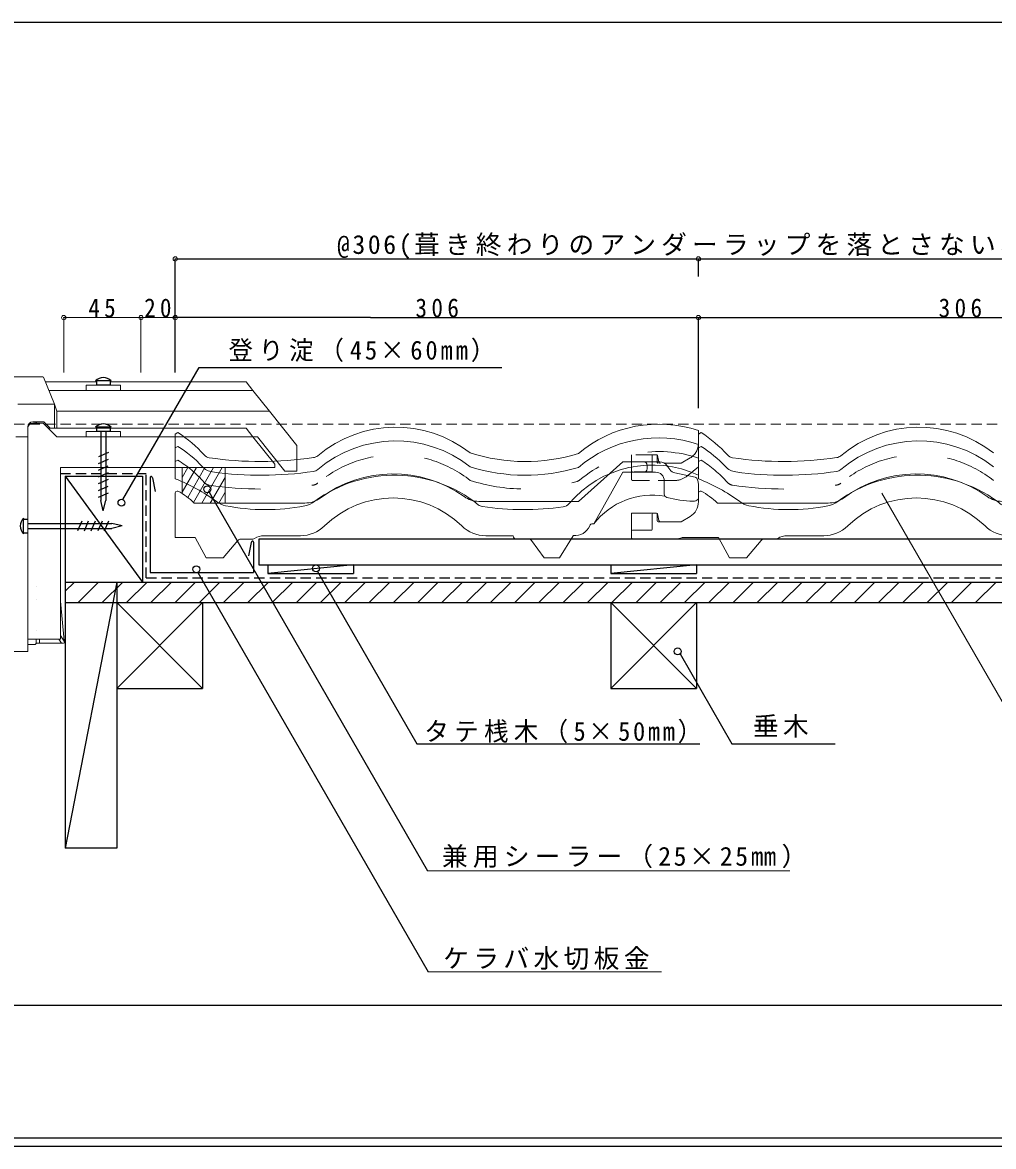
# Model space of a CAD drawing. Units: millimetres, scale not verified. Extents: x -2040 to -50, y -944 to 1841.
# Drawn here: x -1757 to -1190, y 491 to 1145 of the extents above; entities that cross this region are included whole.
import ezdxf

# ---------------------------------------------------------------- set-up
doc = ezdxf.new("R2010")
doc.units = ezdxf.units.MM
doc.header["$LTSCALE"] = 5
doc.header["$PDMODE"] = 32
doc.header["$PDSIZE"] = 2.5
for name, pattern in [('DASHED1', [1.8, 1.2, -0.6]), ('DASHED2', [3, 2, -1]), ('DASHED_SPACED', [12, 6, -6])]:
    doc.linetypes.add(name, pattern=pattern)
for name, color, linetype in [('4-0', 7, 'Continuous'), ('4-1', 4, 'Continuous'), ('4-4', 6, 'DASHED1'), ('4-5', 2, 'Continuous'), ('4-6', 3, 'Continuous')]:
    doc.layers.add(name, color=color, linetype=linetype)
doc.layers.add('4-7', color=6, linetype='Continuous', lineweight=18)
doc.styles.add('ＭＳ ゴシック', font='')
doc.styles.get('ＭＳ ゴシック').set_extended_font_data('MS Gothic')

msp = doc.modelspace()

# ---------------------------------------------------------------- linework, layer by layer
at = {"layer": '4-0', "color": 4}
for p, q in [((-55.483, 1145.499), (-2035.483, 1145.499)), ((-2035.483, 572.897), (-55.483, 572.897))]:
    msp.add_line(p, q, dxfattribs=at)
at = {"layer": '4-0'}
for p, q in [((-1667.424, 973.556), (-1667.424, 1007.712)), ((-1667.424, 1007.712), (-1400.598, 1007.712)), ((-1400.598, 1007.712), (-981.332, 1007.712)), ((-1362.438, 997.51), (-1362.438, 1007.712)), ((-1553.598, 973.556), (-1667.424, 973.556)), ((-1667.424, 944.149), (-1667.424, 973.556)), ((-1667.424, 941.632), (-1667.424, 973.556)), ((-1553.598, 973.556), (-981.332, 973.556)), ((-1362.438, 920.849), (-1362.438, 973.556)), ((-1697.947, 867.46), (-1653.53, 944.393)), ((-1653.53, 944.393), (-1477.076, 944.393)), ((-1704.89, 936.609), (-1713.889, 936.609)), ((-1713.389, 936.609), (-1713.389, 934.11)), ((-1705.389, 936.609), (-1705.389, 934.11)), ((-1705.39, 934.11), (-1713.389, 934.11)), ((-1704.89, 909.609), (-1713.889, 909.609)), ((-1713.389, 909.609), (-1713.389, 907.11)), ((-1705.39, 907.11), (-1713.389, 907.11)), ((-1710.889, 907.11), (-1710.889, 867.036)), ((-1707.889, 907.11), (-1707.889, 867.036)), ((-1705.389, 909.609), (-1705.389, 907.109)), ((-1712.095, 888.604), (-1706.313, 891.082)), ((-1711.93, 892.614), (-1706.148, 895.092)), ((-1712.261, 884.594), (-1706.478, 887.072)), ((-1706.645, 879.123), (-1712.461, 876.631)), ((-1706.644, 883.062), (-1712.46, 880.57)), ((-1706.644, 871.246), (-1712.46, 868.753)), ((-1712.261, 872.778), (-1706.478, 875.256)), ((-1647.723, 871.784), (-1520.363, 651.19)), ((-1709.389, 861.035), (-1710.889, 867.036)), ((-1709.389, 861.035), (-1707.889, 867.036)), ((-1755.889, 847.609), (-1755.889, 856.61)), ((-1755.889, 856.11), (-1753.389, 856.11)), ((-1753.389, 853.61), (-1704.39, 853.61)), ((-1721.948, 854.981), (-1724.427, 849.199)), ((-1720.417, 849.364), (-1717.924, 855.18)), ((-1716.477, 849.365), (-1713.985, 855.181)), ((-1710.132, 854.981), (-1712.61, 849.199)), ((-1708.6, 849.364), (-1706.108, 855.18)), ((-1698.39, 852.11), (-1704.39, 853.61)), ((-1698.39, 852.11), (-1704.39, 850.609)), ((-1755.889, 848.11), (-1753.389, 848.11)), ((-1753.389, 850.609), (-1704.39, 850.609)), ((-1731.548, 814.181), (-1726.263, 819.466)), ((-1724.121, 807.466), (-1712.121, 819.466)), ((-1709.978, 807.466), (-1697.978, 819.466)), ((-1695.836, 807.466), (-1683.836, 819.466)), ((-1681.693, 807.467), (-1669.694, 819.466)), ((-1667.551, 807.467), (-1655.551, 819.467)), ((-1654.36, 825.082), (-1519.953, 592.283)), ((-1653.409, 807.467), (-1641.409, 819.467)), ((-1639.266, 807.467), (-1627.266, 819.467)), ((-1625.124, 807.468), (-1613.124, 819.467)), ((-1610.981, 807.468), (-1598.982, 819.468)), ((-1596.839, 807.468), (-1584.839, 819.468)), ((-1582.696, 807.469), (-1570.697, 819.469)), ((-1568.554, 807.469), (-1556.554, 819.469)), ((-1554.412, 807.469), (-1542.412, 819.469)), ((-1540.269, 807.469), (-1528.269, 819.469)), ((-1526.127, 807.469), (-1514.127, 819.469)), ((-1511.984, 807.47), (-1499.984, 819.469)), ((-1497.842, 807.47), (-1485.842, 819.47)), ((-1483.699, 807.47), (-1471.7, 819.47)), ((-1469.557, 807.47), (-1457.557, 819.47)), ((-1455.415, 807.471), (-1443.415, 819.47)), ((-1441.272, 807.471), (-1429.273, 819.471)), ((-1427.13, 807.471), (-1415.13, 819.471)), ((-1412.988, 807.472), (-1400.988, 819.472)), ((-1398.845, 807.472), (-1386.845, 819.472)), ((-1384.703, 807.472), (-1372.702, 819.472)), ((-1370.56, 807.472), (-1358.56, 819.472)), ((-1356.418, 807.472), (-1344.418, 819.472)), ((-1342.276, 807.473), (-1330.275, 819.472)), ((-1328.133, 807.472), (-1316.133, 819.472)), ((-1313.991, 807.473), (-1301.991, 819.472)), ((-1299.849, 807.472), (-1287.849, 819.472)), ((-1285.706, 807.473), (-1273.706, 819.472)), ((-1271.564, 807.472), (-1259.564, 819.472)), ((-1257.422, 807.473), (-1245.422, 819.472)), ((-1243.279, 807.472), (-1231.28, 819.472)), ((-1229.137, 807.473), (-1217.137, 819.472)), ((-1214.995, 807.472), (-1202.995, 819.472)), ((-1200.853, 807.473), (-1188.852, 819.472)), ((-50.483, 490.538), (-2040.483, 490.538))]:
    msp.add_line(p, q, dxfattribs=at)
at = {"layer": '4-0', "color": 2}
msp.add_line((-2035.483, 495.538), (-55.483, 495.538), dxfattribs=at)
at = {"layer": '4-0'}
for points in [[(-1584.505, 825.582), (-1526.579, 725.252), (-1361.632, 725.252)], [(-1373.199, 777.607), (-1342.969, 725.247), (-1282.822, 725.247)]]:
    msp.add_lwpolyline(points, dxfattribs=at)
for centre in [(-1648.723, 873.516), (-1698.797, 865.649), (-1655.209, 826.893), (-1585.354, 827.392), (-1374.536, 779.022)]:
    msp.add_circle(centre, 2, dxfattribs=at)
for centre, start, end in [((-1709.389, 932.546), 42.07719, 137.92281), ((-1709.389, 905.546), 42.07719, 137.92281), ((-1751.826, 852.11), 132.07719, 227.92281)]:
    msp.add_arc(centre, 6.063, start, end, dxfattribs=at)
at = {"layer": '4-1'}
for p, q in [((-1731.548, 881.092), (-1686.547, 819.466)), ((-1731.548, 881.092), (-1731.548, 664.466)), ((-1618.779, 844.476), (-1618.779, 829.466)), ((-981.332, 844.476), (-1618.779, 844.476)), ((-1618.779, 829.466), (-981.332, 829.466)), ((-1563.547, 829.476), (-1613.547, 824.476)), ((-1613.547, 829.476), (-1613.547, 824.476)), ((-1563.547, 829.476), (-1563.547, 824.476)), ((-1363.55, 829.466), (-1413.55, 824.466)), ((-1413.55, 829.466), (-1413.55, 824.466)), ((-1363.55, 829.466), (-1363.55, 824.466)), ((-1701.548, 819.466), (-1731.548, 664.466)), ((-1731.548, 819.466), (-981.332, 819.466)), ((-1701.548, 819.466), (-1701.548, 664.466)), ((-1613.547, 824.476), (-1563.547, 824.476)), ((-1413.55, 824.466), (-1363.55, 824.466)), ((-1731.548, 807.466), (-981.332, 807.466)), ((-1701.548, 807.466), (-1651.548, 757.466)), ((-1651.548, 807.466), (-1651.548, 757.466)), ((-1413.55, 807.466), (-1363.55, 757.466)), ((-1413.55, 807.466), (-1413.55, 757.466)), ((-1363.55, 807.466), (-1363.55, 757.466)), ((-1701.548, 664.466), (-1731.548, 664.466))]:
    msp.add_line(p, q, dxfattribs=at)
for points in [[(-1731.548, 881.092), (-1686.547, 881.092), (-1686.547, 819.466)], [(-1651.548, 807.466), (-1701.548, 757.466), (-1651.548, 757.466)], [(-1363.55, 807.466), (-1413.55, 757.466), (-1363.55, 757.466)]]:
    msp.add_lwpolyline(points, dxfattribs=at)
at = {"layer": '4-4'}
for p, q in [((-1734.435, 882.788), (-1684.373, 882.788)), ((-1684.373, 821.966), (-1684.373, 882.788)), ((-1684.373, 821.966), (-981.332, 821.966))]:
    msp.add_line(p, q, dxfattribs=at)
at = {"layer": '4-6'}
for p, q in [((-1680.805, 880.114), (-1679.16, 872.299)), ((-1623.126, 842.519), (-1624.771, 834.704)), ((-1621.779, 842.725), (-1621.779, 824.966))]:
    msp.add_line(p, q, dxfattribs=at)
msp.add_lwpolyline([(-1682.152, 880.32), (-1682.152, 824.966), (-1621.779, 824.966)], dxfattribs=at)
for centre, start, end in [((-1681.477, 880.234), 349.94261, 172.69952), ((-1622.455, 842.638), 7.30048, 190.05739)]:
    msp.add_arc(centre, 0.681, start, end, dxfattribs=at)
at = {"layer": '4-7', "color": 7}
for p, q in [((-1732.424, 941.632), (-1732.424, 973.556)), ((-1667.424, 973.556), (-1687.424, 973.556)), ((-1660.123, 886.11), (-1663.392, 880.447)), ((-1655.123, 886.11), (-1663.392, 871.787)), ((-1663.392, 870.996), (-1663.392, 886.11)), ((-1650.123, 886.11), (-1660.153, 868.736)), ((-1645.123, 886.11), (-1656.819, 865.852)), ((-1656.083, 884.447), (-1656.187, 884.267)), ((-1640.123, 886.11), (-1652.044, 865.461)), ((-1638.392, 865.461), (-1638.392, 886.11)), ((-1638.392, 880.447), (-1647.044, 865.461)), ((-1638.392, 871.787), (-1642.044, 865.461)), ((-1133.564, 659.842), (-1255.582, 871.184)), ((-1520.363, 651.19), (-1309.115, 651.19)), ((-1519.953, 592.283), (-1383.951, 592.283))]:
    msp.add_line(p, q, dxfattribs=at)
at = {"layer": '4-7', "color": 3}
for p, q in [((-1744.333, 938.919), (-1737.89, 923.01)), ((-1741.171, 931.11), (-1622.189, 931.11)), ((-1699.389, 934.11), (-1719.389, 934.11)), ((-1719.389, 931.11), (-1719.389, 934.11)), ((-1699.389, 934.11), (-1699.389, 931.11)), ((-1622.189, 931.11), (-1612.589, 919.11)), ((-1737.89, 923.01), (-1759.201, 923.02)), ((-1737.89, 923.01), (-1736.389, 919.11)), ((-1737.89, 923.01), (-1737.89, 909.11)), ((-1736.389, 919.11), (-1736.389, 919.27)), ((-1736.389, 919.11), (-1612.589, 919.11)), ((-1736.389, 909.11), (-1736.389, 919.11)), ((-1744.121, 912.842), (-1750.389, 912.842)), ((-1749.142, 912.842), (-1749.142, 912.11)), ((-1748.389, 912.11), (-1748.389, 912.841)), ((-1740.389, 909.11), (-1744.121, 912.842)), ((-1667.438, 905.657), (-1665.938, 906.527)), ((-1667.438, 905.657), (-1667.438, 879.657)), ((-1622.189, 904.11), (-1619.589, 904.11)), ((-1619.589, 904.11), (-1603.513, 884.014)), ((-1362.438, 907.657), (-1362.438, 881.657)), ((-1362.438, 906.527), (-1362.438, 881.657)), ((-1362.438, 905.657), (-1360.938, 906.527)), ((-1362.438, 905.657), (-1362.438, 879.657)), ((-1667.438, 897.657), (-1665.938, 898.449)), ((-1362.438, 897.657), (-1360.938, 898.449)), ((-1596.513, 884.014), (-1603.513, 884.014)), ((-1748.366, 816.58), (-1748.369, 816.581)), ((-1748.282, 809.206), (-1748.366, 809.223)), ((-1734.389, 808.241), (-1732.272, 785.195)), ((-1753.389, 779.028), (-1753.389, 786.11)), ((-1748.551, 791.056), (-1748.49, 791.093)), ((-1748.551, 786.11), (-1748.551, 783.699)), ((-1746.559, 783.896), (-1746.559, 786.11)), ((-1735.313, 786.11), (-1733.808, 783.896)), ((-1731.537, 784.113), (-1734.389, 788.308)), ((-1753.389, 782.98), (-1749.142, 782.98)), ((-1749.142, 782.98), (-1748.551, 783.699)), ((-1748.196, 783.804), (-1747.972, 783.833)), ((-1747.972, 783.833), (-1747.704, 783.857)), ((-1746.559, 783.896), (-1733.808, 783.896)), ((-1733.39, 783.9), (-1733.808, 783.896)), ((-1732.99, 783.909), (-1733.39, 783.9)), ((-1732.618, 783.925), (-1732.99, 783.909)), ((-1732.288, 783.947), (-1732.618, 783.925)), ((-1732.008, 783.974), (-1732.288, 783.947)), ((-1731.787, 784.004), (-1732.008, 783.973)), ((-1731.632, 784.038), (-1731.787, 784.004)), ((-1731.548, 784.075), (-1731.632, 784.038)), ((-1731.537, 784.112), (-1731.548, 784.075)), ((-1763.389, 779.028), (-1753.389, 779.028))]:
    msp.add_line(p, q, dxfattribs=at)
at = {"layer": '4-7', "color": 4}
for p, q in [((-1713.389, 936.11), (-1743.196, 936.11)), ((-1626.189, 936.11), (-1705.389, 936.11)), ((-1622.189, 931.11), (-1626.189, 936.11))]:
    msp.add_line(p, q, dxfattribs=at)
at = {"layer": '4-7', "color": 7, "linetype": 'DASHED1'}
msp.add_line((-981.332, 911.463), (-1787.978, 911.463), dxfattribs=at)
at = {"layer": '4-7'}
for p, q in [((-1744.389, 912.11), (-1750.389, 912.11)), ((-1736.389, 904.11), (-1744.389, 912.11)), ((-1753.389, 786.11), (-1753.389, 909.11)), ((-1741.389, 909.11), (-1626.189, 909.11)), ((-1736.389, 904.11), (-1622.189, 904.11)), ((-1622.189, 904.11), (-1626.189, 909.11)), ((-1609.389, 888.11), (-1622.189, 904.11)), ((-1734.389, 786.11), (-1734.389, 886.11)), ((-1609.389, 886.11), (-1734.389, 886.11)), ((-1609.389, 886.11), (-1609.389, 888.11)), ((-1406.438, 889.461), (-1432.438, 866.461)), ((-1384.944, 889.461), (-1406.438, 889.461)), ((-1392.438, 887.461), (-1392.438, 885.461)), ((-1379.073, 884.957), (-1380.938, 887.453)), ((-1423.438, 853.461), (-1406.438, 883.461)), ((-1387.427, 883.461), (-1406.438, 883.461)), ((-1382.411, 870.678), (-1382.427, 878.471)), ((-1364.436, 880.516), (-1376.131, 883.064)), ((-1667.424, 845.461), (-1667.424, 871.461)), ((-1666.424, 872.461), (-1665.93, 872.461)), ((-1362.438, 868.386), (-1362.438, 876.738)), ((-1362.424, 866.252), (-1362.424, 871.461)), ((-1361.424, 872.461), (-1360.93, 872.461)), ((-1591.863, 865.461), (-1656.42, 865.461)), ((-1461.438, 866.461), (-1490.388, 866.461)), ((-1435.438, 866.461), (-1461.438, 866.461)), ((-1432.438, 866.461), (-1435.438, 866.461)), ((-1362.826, 867.595), (-1362.804, 867.613)), ((-1362.826, 867.595), (-1362.804, 867.613)), ((-1286.863, 865.461), (-1351.42, 865.461)), ((-1401.438, 859.591), (-1401.438, 849.091)), ((-1388.938, 859.591), (-1401.438, 859.591)), ((-1389.438, 859.091), (-1389.438, 850.091)), ((-1386.848, 859.591), (-1388.938, 859.591)), ((-1386.438, 855.091), (-1386.438, 859.377)), ((-1386.358, 859.189), (-1385.599, 855.394)), ((-1423.438, 853.461), (-1424.029, 853.461)), ((-1372.438, 854.591), (-1385.938, 854.591)), ((-1372.438, 854.591), (-1367.293, 857.678)), ((-1667.424, 845.461), (-1655.838, 845.461)), ((-1655.838, 845.461), (-1649.438, 833.461)), ((-1615.668, 846.461), (-1594.442, 846.461)), ((-1470.401, 846.444), (-1486.417, 846.444)), ((-1470.401, 846.444), (-1470.401, 846.461)), ((-1435.438, 846.461), (-1443.438, 833.461)), ((-1401.438, 849.091), (-1401.438, 845.091)), ((-1389.938, 849.591), (-1400.938, 849.591)), ((-1371.865, 845.461), (-1350.838, 845.461)), ((-1350.838, 845.461), (-1344.438, 833.461)), ((-1310.668, 846.461), (-1289.441, 846.461)), ((-1630.902, 843.652), (-1639.438, 833.461)), ((-1622.305, 844.461), (-1629.28, 844.476)), ((-1468.397, 844.444), (-1461.422, 844.459)), ((-1452.401, 833.461), (-1459.8, 843.635)), ((-1400.938, 844.591), (-1375.946, 844.591)), ((-1325.902, 843.652), (-1334.438, 833.461)), ((-1317.305, 844.461), (-1324.28, 844.476)), ((-1639.438, 833.461), (-1649.438, 833.461)), ((-1443.438, 833.461), (-1452.401, 833.461)), ((-1334.438, 833.461), (-1344.438, 833.461)), ((-1734.389, 786.11), (-1753.389, 786.11))]:
    msp.add_line(p, q, dxfattribs=at)
at = {"layer": '4-7', "color": 3, "linetype": 'DASHED2'}
for p, q in [((-1401.438, 893.657), (-1401.438, 883.157)), ((-1388.938, 893.657), (-1401.438, 893.657)), ((-1389.438, 893.157), (-1389.438, 884.157)), ((-1386.848, 893.657), (-1388.938, 893.657)), ((-1386.438, 889.157), (-1386.438, 893.443)), ((-1386.358, 893.255), (-1385.599, 889.461)), ((-1372.438, 888.657), (-1367.293, 891.744)), ((-1372.438, 888.657), (-1385.938, 888.657)), ((-1369.699, 880.848), (-1362.438, 886.657)), ((-1401.438, 883.157), (-1401.438, 879.157)), ((-1389.938, 883.657), (-1400.938, 883.657)), ((-1400.938, 878.657), (-1375.946, 878.657))]:
    msp.add_line(p, q, dxfattribs=at)
at = {"layer": '4-7', "color": 4, "linetype": 'DASHED_SPACED'}
for p, q in [((-1667.438, 889.657), (-1665.938, 890.527)), ((-1362.438, 889.657), (-1360.938, 890.527))]:
    msp.add_line(p, q, dxfattribs=at)
at = {"layer": '4-7', "color": 7}
msp.add_lwpolyline([(-1687.424, 941.632), (-1687.424, 973.556), (-1732.424, 973.556)], dxfattribs=at)
at = {"layer": '4-7', "color": 3}
for points in [[(-1764.389, 926.169), (-1764.389, 939.11), (-1744.389, 939.11)], [(-1612.589, 919.11), (-1596.513, 899.014), (-1596.513, 884.014)], [(-1753.389, 909.842), (-1753.389, 904.11), (-1760.389, 904.11)], [(-1748.49, 783.736), (-1748.371, 783.772), (-1748.196, 783.804)], [(-1747.704, 783.857), (-1747.402, 783.876), (-1747.074, 783.889), (-1746.731, 783.896), (-1746.559, 783.896)]]:
    msp.add_lwpolyline(points, dxfattribs=at)
at = {"layer": '4-7', "linetype": 'DASHED_SPACED'}
msp.add_lwpolyline([(-1699.389, 904.11), (-1699.389, 907.11), (-1719.389, 907.11), (-1719.389, 904.11)], dxfattribs=at)
at = {"layer": '4-7', "color": 3}
for centre, radius, start, end in [((-1750.389, 909.842), 3, 90, 180), ((-1385.628, 839.17), 72.307, 71.29337, 130.34412), ((-1704.308, 845.741), 71.884, 41.65616, 57.73901), ((-1538.944, 839.139), 70.534, 51.91632, 130.11711), ((-1399.308, 845.741), 71.884, 41.65616, 57.73901), ((-1233.944, 839.139), 70.534, 51.91632, 130.11711), ((-1702.752, 839.207), 69.749, 42.93889, 58.14281), ((-1538.944, 831.139), 70.534, 51.91632, 130.11711), ((-1385.628, 831.17), 72.307, 71.29337, 130.34412), ((-1397.752, 839.207), 69.749, 42.93889, 58.14281), ((-1233.944, 831.139), 70.534, 51.91632, 130.11711), ((-1646.864, 896.842), 5, 221.65617, 261.50604), ((-1617.438, 1093.881), 204.224, 261.50604, 278.60956), ((-1587.614, 896.902), 5, 278.60956, 310.11711), ((-1463.335, 995.216), 105.559, 252.29462, 287.01973), ((-1341.864, 896.842), 5, 221.65617, 261.50604), ((-1312.438, 1093.881), 204.224, 261.50604, 278.60956), ((-1282.614, 896.902), 5, 278.60956, 310.11711), ((-1644.369, 893.533), 10, 222.93889, 262.02968), ((-1587.614, 888.902), 5, 278.60956, 310.11711), ((-1463.335, 987.216), 105.559, 252.29462, 287.01973), ((-1389.353, 823.909), 63.712, 65.01073, 139.8087), ((-1339.369, 893.533), 10, 222.93889, 262.02968), ((-1282.614, 888.902), 5, 278.60956, 310.11711), ((-1710.151, 773.396), 114.525, 54.33424, 68.10176), ((-1617.438, 1085.881), 204.224, 262.02968, 278.60956), ((-1539.726, 803.515), 78.2, 51.25531, 126.31728), ((-1405.151, 773.396), 114.525, 54.33424, 68.10176), ((-1312.438, 1085.881), 204.224, 262.02968, 278.60956), ((-1234.726, 803.515), 78.2, 51.25531, 126.31728), ((-1635.748, 875.702), 12, 230.52765, 258.6199), ((-1594.924, 878.61), 15, 281.28661, 306.31728), ((-1441.916, 868.162), 5, 277.81996, 321.14906), ((-1330.748, 875.702), 12, 230.52765, 258.6199), ((-1289.924, 878.61), 15, 281.28661, 306.31728), ((-1614.958, 978.994), 117.364, 258.6199, 281.28661), ((-1487.652, 868.403), 5, 231.20782, 261.57487), ((-1463.938, 1028.508), 166.851, 261.57487, 277.81996), ((-1309.958, 978.994), 117.364, 258.6199, 281.28661)]:
    msp.add_arc(centre, radius, start, end, dxfattribs=at)
at = {"layer": '4-7'}
for centre, radius, start, end in [((-1750.389, 909.11), 3, 90, 180), ((-1394.438, 887.461), 2, 0, 90), ((-1394.438, 885.461), 2, 270, 0), ((-1384.944, 884.461), 5, 36.76106, 90), ((-1375.067, 887.949), 5, 216.76106, 257.71324), ((-1540.438, 811.179), 71.281, 54.54395, 126.58524), ((-1387.427, 878.461), 5, 0.12119, 90), ((-1364.861, 878.562), 2, 14.50751, 77.71324), ((-1387.574, 872.685), 25.46, 9.15944, 14.50752), ((-1235.438, 811.179), 71.281, 54.54395, 126.58524), ((-1666.424, 871.461), 1, 90.00188, 180), ((-1684.768, 836.908), 40.235, 45.2061, 62.08261), ((-1361.424, 871.461), 1, 90.00188, 180), ((-1379.768, 836.908), 40.235, 45.2061, 62.08261), ((-1591.863, 880.461), 15, 270, 306.58524), ((-1540.438, 811.179), 57.281, 45.65158, 134.33006), ((-1490.388, 881.461), 15, 234.54396, 270), ((-1389.27, 826.634), 43.441, 80.35889, 141.86256), ((-1380.411, 870.683), 2, 180.12119, 255.14676), ((-1363.323, 935.115), 68.66, 255.14676, 268.20851), ((-1372.438, 866.252), 10, 300.96375, 0), ((-1365.997, 871.461), 5, 276.05055, 309.3609), ((-1363.438, 868.386), 1, 309.3609, 0), ((-1286.863, 880.461), 15, 270, 306.58524), ((-1235.438, 811.179), 57.281, 45.65158, 134.33006), ((-1185.388, 881.461), 15, 234.54396, 270), ((-1388.938, 859.091), 0.5, 90, 180), ((-1386.848, 859.091), 0.5, 11.30992, 90), ((-1594.442, 866.461), 20, 270, 314.33006), ((-1486.417, 866.444), 20, 225.65158, 270), ((-1434.582, 855.952), 9.469, 264.81396, 337.0004), ((-1424.029, 851.461), 2, 90, 156.68814), ((-1385.938, 855.091), 0.5, 180, 270), ((-1384.618, 855.591), 1, 191.30992, 270), ((-1289.441, 866.461), 20, 270, 314.33006), ((-1181.417, 866.444), 20, 225.65158, 270), ((-1615.668, 836.461), 10, 90, 123.5573), ((-1468.401, 846.444), 2, 180, 270.12386), ((-1400.938, 849.091), 0.5, 90, 180), ((-1400.938, 845.091), 0.5, 180, 270), ((-1389.938, 850.091), 0.5, 270, 0), ((-1375.946, 854.591), 10, 270, 294.0818), ((-1310.668, 836.461), 10, 90, 123.5573), ((-1629.284, 842.476), 2, 89.87613, 143.97263), ((-1622.301, 846.461), 2, 269.87613, 303.5573), ((-1461.418, 842.459), 2, 36.02736, 90.12386), ((-1324.284, 842.476), 2, 89.87613, 143.97263), ((-1317.301, 846.461), 2, 269.87613, 303.5573)]:
    msp.add_arc(centre, radius, start, end, dxfattribs=at)
at = {"layer": '4-7', "color": 3, "linetype": 'DASHED2'}
for centre, radius, start, end in [((-1372.438, 900.319), 10, 300.96375, 0), ((-1388.938, 893.157), 0.5, 90, 180), ((-1388.938, 893.157), 0.5, 90, 180), ((-1386.848, 893.157), 0.5, 11.30992, 90), ((-1385.938, 889.157), 0.5, 180, 270), ((-1384.618, 889.657), 1, 191.30992, 270), ((-1400.938, 883.157), 0.5, 90, 180), ((-1400.938, 879.157), 0.5, 180, 270), ((-1389.938, 884.157), 0.5, 270, 0), ((-1375.946, 888.657), 10, 270, 308.65981)]:
    msp.add_arc(centre, radius, start, end, dxfattribs=at)
at = {"layer": '4-7', "color": 4, "linetype": 'DASHED_SPACED'}
for centre, radius, start, end in [((-1538.944, 823.139), 70.534, 51.91632, 130.11711), ((-1385.628, 823.17), 72.307, 71.29337, 129.55734), ((-1233.944, 823.139), 70.534, 51.91632, 130.11711), ((-1704.308, 829.741), 71.884, 41.65616, 57.73901), ((-1399.308, 829.741), 71.884, 41.65616, 57.73901), ((-1463.335, 979.216), 105.559, 252.29462, 286.44879), ((-1434.861, 882.772), 5, 286.44879, 309.55734), ((-1434.861, 882.772), 5, 286.44879, 309.55734), ((-1646.864, 880.842), 5, 221.65617, 261.50604), ((-1617.438, 1077.881), 204.224, 261.50604, 278.60956), ((-1587.614, 880.902), 5, 278.60956, 310.11711), ((-1341.864, 880.842), 5, 221.65617, 261.50604), ((-1312.438, 1077.881), 204.224, 261.50604, 278.60956), ((-1282.614, 880.902), 5, 278.60956, 310.11711)]:
    msp.add_arc(centre, radius, start, end, dxfattribs=at)
at = {"layer": '4-7', "color": 7}
for p in [(-1667.424, 1007.712), (-1362.438, 1007.712), (-1732.424, 973.556), (-1687.424, 973.556), (-1667.424, 973.556), (-1362.438, 973.556)]:
    msp.add_point(p, dxfattribs=at)

# ---------------------------------------------------------------- texts
at = {"layer": '4-5', "char_height": 11, "attachment_point": 7, "style": 'ＭＳ ゴシック'}
for s, insert in [('\\T1.38;\\W0.9;306', (-1222.438, 973.556)), ('\\T1.24;\\W0.95;登り淀（45×60mm）', (-1636.379, 947.645)), ('\\T1.17;垂木', (-1330.746, 728.839)), ('\\T1.22;\\W0.95;タテ桟木（5×50mm）', (-1522.24, 725.525))]:
    msp.add_mtext(s, dxfattribs=dict(at, insert=insert))
at = {"layer": '4-7', "color": 2, "char_height": 11, "attachment_point": 7, "style": 'ＭＳ ゴシック'}
for s, insert in [('\\T1.2;@306(葺き終わりのアンダーラップを落とさない場合には+40)', (-1573.147, 1007.712)), ('\\T1.36;\\W0.9;45', (-1718.049, 973.556)), ('\\T1.36;\\W0.9;20', (-1685.549, 973.556)), ('\\T1.38;\\W0.9;306', (-1527.431, 973.556)), ('\\T1.2;兼用シーラー（25×25㎜）', (-1511.931, 652.723)), ('\\T1.17;ケラバ水切板金', (-1511.287, 593.45))]:
    msp.add_mtext(s, dxfattribs=dict(at, insert=insert))

doc.saveas('drawing.dxf')
